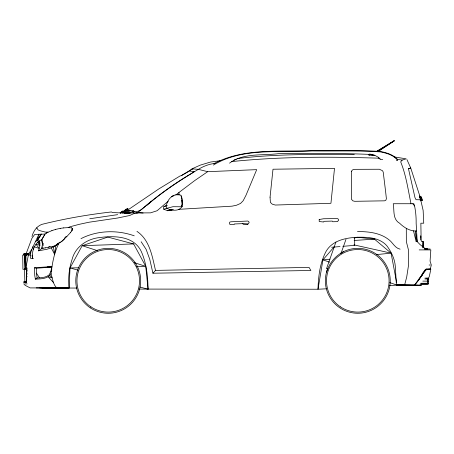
<?xml version="1.0" encoding="UTF-8"?>
<svg xmlns="http://www.w3.org/2000/svg" width="454" height="454" viewBox="0 0 454 454"><rect width="100%" height="100%" fill="white"/><g stroke="black" fill="none" stroke-linecap="round" stroke-linejoin="round"><path stroke-width="0.68" d="M24.505 269.035L24.856 281.73L24.147 281.911L25.197 281.781L23.801 281.855L24.147 281.911L26.201 281.185L26.491 279.993L26.792 268.393L24.885 268.382L26.775 268.399M31.718 249.558L30.759 252.589L30.333 257.208L30.747 258.519L33.267 258.666L32.444 258.258C31.513 251.147 34.873 242.413 41.842 239.604L45.065 234.06L34.674 234.48L31.859 238.429L26.207 253.514L23.477 254.161L26.207 253.514L28.653 253.599L31.718 249.558L39.01 234.06L37.069 240.671L35.684 241.505M25.884 267.832L25.957 254.734L25.793 254.24L23.886 254.161L26.207 253.514L24.567 254.161L28.653 253.599L25.884 267.832L26.871 267.826L26.457 280.827L26.167 282.059L24.8 282.78L23.506 282.797M35.367 279.17L37.137 277.979C41.291 277.717 45.86 277.689 49.191 274.812L50.871 271.52L51.875 266.555L34.487 267.786L34.731 275.374L35.367 279.17C40.764 278.762 48.039 279.108 51.047 273.671C52.301 263.405 54.049 253.088 58.674 243.65L54.032 246.091M178.961 195.26L179.001 192.445L194.658 180.624L207.682 171.68L256.703 169.643L246 195.254L243.185 200.713L240.546 203.443L236.455 205.259L232.028 206.167L178.78 209.334M422.901 247.839L423.27 241.624L421.726 241.624L421.136 240.359L420.858 223.203L423.73 223.203L423.145 210.446L419.797 195.924L420.234 199.788L416.017 199.698L414.996 197.683L408.475 168.769L410.734 168.014L419.763 195.833M43.073 245.722L43.226 243.287M124.248 211.575L122.03 211.365L123.17 211.014L124.305 212.716M167.316 205.469L163.497 206.695L163.724 209.152L172.906 206.712L181.958 206.763C182.417 202.978 182.565 198.744 180.84 195.26C177.894 193.614 174.12 194.874 171.578 196.764L173.916 195.504C169.518 197.081 167.151 201.724 166.124 206.014L166.896 208.409C171.572 210.508 178.655 211.734 181.958 206.763L181.816 204.709M41.008 234.06L37.069 240.671L39.509 241.074L39.753 241.857L39.873 245.319L38.562 250.824L46.915 249.263L51.262 247.912L54.588 254.302L55.825 245.614L58.674 243.65M42.199 246.897L41.91 248.469L38.562 250.824M26.678 275.181L27.036 273.382M31.979 236.506C33.273 231.375 36.598 226.45 41.655 224.424C64.604 218.703 87.945 214.617 111.44 211.956L112.388 212.5L122.109 213.017L150.535 212.858L157.095 210.735L168.23 201.196M26.684 271.588L26.979 270.312M71.505 227.868L72.691 228.901L72.424 229.928L70.523 232.482M428.236 278.671L429.331 276.418L430.789 269.528L430.33 268.933L431.3 265.017L430.069 261.112L430.829 249.904L419.19 249.904M335.932 242.022L326.5 268.728L327.901 268.728M341.022 253.372L345.976 239.349M326.539 272.088C329.116 263.348 335.268 255.914 343.366 251.743M26.542 277.502L27.058 276.338M138.896 289.084L318.004 289.238C318.39 276.168 319.951 262.73 326.25 251.062C332.68 240.336 345.931 237.788 357.48 237.249C367.695 237.016 379.368 237.51 386.723 245.631C391.217 251.675 394.725 258.672 395.292 266.282L396.433 285.339L414.423 285.248C419.212 280.754 421.352 274.426 425.46 269.415L426.3 269.035L430.33 268.933M37.381 240.654L41.348 234.06L37.069 240.671M71.709 230.955L72.617 228.901L72.334 228.305M50.871 271.52L51.779 270.113L51.501 267.111L47.233 266.861M418.934 279.908L426.3 269.035L426.754 269.631L430.789 269.528L430.086 268.961L429.603 269.585L429.144 268.989L428.604 269.608L428.145 269.012L425.914 270.011L425.46 269.415L424.904 271.248L424.445 270.652L423.673 273.212L423.213 272.616L422.101 275.476L421.738 274.874L421.431 276.418L420.75 276.412L414.423 285.248L397.114 285.129L389.345 285.532M124.816 211.275L125.202 210.792M334.24 246.749L322.93 259.881L318.004 289.238L326.483 288.795M126.246 210.287L127.971 208.846L127.591 208.59L125.673 209.362L126.7 210.44M30.759 252.589L28.557 255.097L30.344 255.097M64.264 238.435L66.046 236.483M152.924 273.217L155.512 270.397L309.038 267.4L310.888 270.482L152.924 273.217L149.752 259.268L146.126 249.371L141.171 241.761M66.812 236.523L70.597 232.482M127.591 208.59L126.399 209.85L127.971 208.846M129.946 212.784L123.902 212.12L124.413 210.769L124.572 211.343L127.239 210.423L133.238 210.633L130.037 213.193L129.362 213.039L130.27 212.012L126.064 211.348L123.902 212.12L123.846 211.451L124.413 210.769L125.463 211.553M134.208 211.655L133.204 212.693L132.233 211.666L134.208 211.655L133.238 210.633M66.886 236.523L61.489 241.596M64.269 239.207L61.562 241.596L56.109 245.194M146.398 205.713C162.407 191.843 180.204 180.187 198.358 169.342C203.528 166.181 209.413 163.9 215.468 163.361M419.837 196.86L421.21 196.605L422.197 199.629L422.328 200.43L420.949 200.713M120.809 212.211L120.032 212.824L123.17 211.014M151.602 201.196L137.738 212.534L134.14 213.499L129.583 215.537L117.643 218.011L88.87 222.256L79.319 224.31L69.768 226.835L68.282 227.602L63.662 227.897M175.772 195.067L179.001 192.445M394.282 156.931L406.171 158.838L402.187 160.103L400.672 161.845C406.063 175.04 408.106 189.744 410.995 203.738L413.827 203.738L414.598 205.98A81.465 81.465 0 0 1 416.148 223.192L417.192 241.624L420.069 244.593L425.727 249.008L430.137 249.008M247.907 224.123L249.15 222.608L248.752 221.609L247.844 221.047L230.746 221.796L229.633 222.227L229.469 223.328L229.69 224.225L230.825 224.571L234.111 224.662L234.372 223.97L242.737 223.64L247.907 224.123L243.191 224.282L242.737 223.64M191.384 169.614L192.382 168.877L198.358 169.342L207.682 171.68M60.308 241.976L56.994 244.133M190.124 170.471L192.382 168.877L192.053 168.814L200.271 165.131L210.622 162.021L221.115 160.631M120.321 213.051L123.159 211.133L120.316 213.096M378.324 151.222L394.288 140.791L378.392 151.227M127.007 210.531L158.855 188.909L180.056 175.965L181.237 175.687L189.392 171.084L194.301 171.533L192.343 172.929C174.955 183.223 158.372 194.925 143.101 208.165C140.502 210.554 137.307 212.205 133.663 211.263M370.668 154.076L369.811 154.621L368.688 154.553L368.523 154.979L372.711 155.484M376.848 151.307L393.981 140.768M25.986 255.744L28.698 254.087L25.957 254.734L28.653 253.599M181.237 175.687L192.382 168.877M376.905 151.313L394.288 140.791M229.537 163.162C243.486 152.714 262.134 155.762 278.353 153.679C309.435 153.338 340.528 153.089 371.593 154.491L375.305 155.58L378.386 157.294L380.696 159.462L382.745 159.587M51.262 247.912L55.825 245.614M46.121 233.078L51.955 230.598M213.335 165.08C242.85 147.249 279.261 153.004 312.046 150.944C334.802 151.188 357.61 150.405 380.333 151.886C386.757 153.14 393.601 155.03 397.744 160.489L396.376 160.404M369.806 154.008L368.688 154.553L369.681 155.137L369.811 154.621L373.75 155.03L373.926 155.626M233.844 160.211L236.307 159.104M213.953 163.639C243.951 147.652 279.369 152.164 312.046 150.524C334.802 150.768 357.61 149.985 380.333 151.466C386.683 152.675 393.26 154.655 397.744 159.592M71.522 229.418L72.691 228.901M124.776 211.74L123.522 212.302L124.799 212.097M80.988 238.651C97.196 230.303 117.189 229.713 134.236 235.819M125.423 210.809L124.998 210.134L126.274 209.623M410.564 168.02L408.475 168.769M26.099 281.73L26.655 281.52L25.606 281.645L26.707 281.253M176.964 194.999L178.189 194.545M170.783 209.572L167.6 210.73L163.724 209.152M164.087 206.479L166.453 205.628M51.881 230.598L55.711 229.406M124.572 211.343L125.327 211.104M52.261 246.641L54.105 246.091M396.433 285.339L421.187 285.248M23.886 254.161L26.451 253.514M55.638 229.406L60.234 228.379M354.137 238.01L357.48 237.249L374.425 239.122L391.087 253.15L396.592 282.348M124.998 210.134L127.296 209.623M43.221 248.173L41.836 248.469L42.443 243.906L41.842 239.604M24.8 282.78L26.57 282.399L25.356 282.553M25.044 281.86L26.655 281.52M420.302 200.816L422.328 200.43M45.196 247.873L48.255 247.311M420.041 197.609L421.414 197.354L419.717 197.076M420.489 198.778L421.862 198.523L419.984 197.933M420.137 200.01L422.197 199.629L420.404 199.085M48.181 247.311L52.335 246.641M48.805 246.528L50.178 246.312M89.75 218.754L117.66 214.64M43.147 248.173L45.269 247.873M60.161 228.379L63.736 227.897M231.597 161.596C280.549 156.499 329.95 156.641 379.096 158.191M237.209 158.548C276.049 153.838 315.263 154.439 354.313 154.383M329.956 259.189L322.93 259.881L329.61 262.157M376.332 254.609L391.087 253.15L353.91 244.871M124.793 212.33L126.711 212.154M24.147 281.911L25.447 281.792M34.487 267.786L36.365 268.246L51.501 267.111M331.63 247.265L340.012 246.567M342.81 246.335L354.682 245.342L354.682 237.538M136.501 213.062L138.078 212.949L137.738 212.534L143.129 213.034M354.148 240.472L374.425 239.122M173.371 209.759L170.823 209.856L167.6 210.73L171.907 210.196L171.419 209.339M139.911 287.019L148.055 289.238L145.751 266.379L133.635 243.929L82.168 245.688L70.018 267.962L69.127 287.927L30.123 287.91L25.197 285.35L23.835 283.915M124.271 213.533L129.816 213.397M78.514 267.786L70.018 267.962L78.162 270.181M136.546 266.572L145.751 266.379L134.373 262.673M25.14 283.909L27.138 283.892M26.156 268.393L26.792 268.393M24.618 255.154L25.203 255.148L25.418 269.301L24.828 269.307L24.618 255.154L25.418 269.301L22.916 269.307L22.7 255.154L25.203 255.148M410.995 203.738L393.243 203.727C394.464 210.435 392.46 219.231 399.599 223.226C404.117 227.641 409.951 231.262 416.483 231.029M421 284.073L428.627 284.062L428.707 278.217L426.629 278.188M419.99 284.147L427.617 284.136L427.696 278.149L424.927 278.103M416.131 241.624L417.192 241.624L415.433 230.961L416.131 241.624L413.509 230.831M429.109 265.017L430.227 265.017M414.423 285.248L421.397 285.248M36.235 287.91L76.879 288.057M427.254 283.205L428.638 283.205M420.693 283.251L427.628 283.256M39.708 287.91L69.127 287.927C67.952 278.347 69.139 268.501 72.101 259.336C75.324 246.806 87.032 238.866 99.5 237.578C114.385 235.552 134.089 235.881 141.376 251.703C146.529 263.496 147.885 276.48 148.055 289.238M41.779 287.881L69.127 287.927L44.492 287.893M389.765 282.626L397.114 285.129L420.432 285.248M422.805 281.111L427.657 281.139M427.282 281.134L428.667 281.139M399.673 285.322L397.114 285.129L416.409 285.248M406.302 228.362L406.341 241.619L408.441 249.859L408.572 265.017L406.682 277.167L404.52 285.299L397.114 285.129L418.055 285.248M427.31 279.057L428.695 279.074M397.114 285.129L410.263 285.271M424.916 278.989L427.685 279.023M357.48 231.574C369.125 231.489 381.859 232.964 390.712 241.307C393.505 244.235 395.82 248.355 400.11 249.167M424.456 248.826L427.73 249.008L424.382 248.769M127.631 210.894L126.104 210.037L127.415 210.69L130.19 210.866M424.428 248.911L425.727 249.008M68.208 227.602L71.579 227.868M127.415 210.69L128.675 210.86M397.341 159.331L402.187 160.103M133.635 243.929L107.797 237.09L82.168 245.688L97.559 250.693M34.538 246.908L39.203 248.383L35.957 244.212L39.873 245.319L37.421 242.107L39.873 243.299L38.891 241.25M36.439 227.868L37.115 228.254L38.005 229.9L40.724 230.921L45.565 232.125L48.09 232.096L44.991 234.06L41.768 239.604L42.364 243.906M380.146 159.133L379.05 158.469L378.386 157.294M124.095 212.001L124.413 212.279M136.966 231.364C149.814 240.041 152.209 256.397 155.512 270.397M49.838 275.504L52.136 277.859L53.317 282.365L54.764 285.413L56.597 287.91M53.317 282.365L48.164 276.832L52.136 277.859L51.047 273.671M412.811 203.738L414.598 205.98M430.086 268.961L430.545 269.557M36.365 268.246L36.416 273.115L39.481 277.803M406.932 159.57L410.734 168.014M374.629 155.047L374.834 155.586M32.801 246.607L33.443 249.604M420.637 235.757L420.875 237.113M53.39 246.942L54.588 254.302M36.416 273.115L37.137 277.979M181.191 195.822L181.532 198.421M181.787 200.373L182.298 204.277L181.821 197.745M32.098 255.097L32.444 258.258M181.827 205.407L181.958 206.763M420.727 236.466L420.779 239.911M423.27 241.624L423.304 247.799M422.85 241.624L422.861 247.152M340.409 253.411A32.45 32.45 0 0 1 389.288 272.956A32.45 32.45 0 0 1 355.312 313.164A32.45 32.45 0 0 1 327.884 268.235M270.056 197.178L270.397 202.422L272.292 204.169L275.289 205.043L330.932 203.296L334.507 168.36L272.996 169.228L270.056 197.178M351.402 171.652L351.356 199.09L352.781 200.816L354.682 201.309L384.51 200.827L385.786 200.339L386.399 198.727L385.616 191.582L383.221 172.111L382.518 170.721L379.425 169.251L354.375 169.336L352.945 169.683L351.912 170.522L351.402 171.652M319.185 219.526L319.224 221.524L323.64 222.012L323.912 221.325L332.277 221.087L332.72 221.739L337.441 221.637L338.701 220.133L338.315 219.129L337.407 218.561L323.594 218.754L319.185 219.526M124.073 212.234L122.921 213.164L122.007 212.063L124.073 212.234M90.931 306.87A31.286 31.286 0 0 0 139.457 282.768A31.286 31.286 0 0 0 94.324 252.787A31.286 31.286 0 0 0 90.931 306.87M90.284 307.84A32.45 32.45 0 0 0 140.627 282.842A32.45 32.45 0 0 0 93.802 251.743A32.45 32.45 0 0 0 90.284 307.84M340.489 306.87A31.286 31.286 0 0 0 389.021 282.768A31.286 31.286 0 0 0 343.888 252.787A31.286 31.286 0 0 0 340.489 306.87"/></g></svg>
